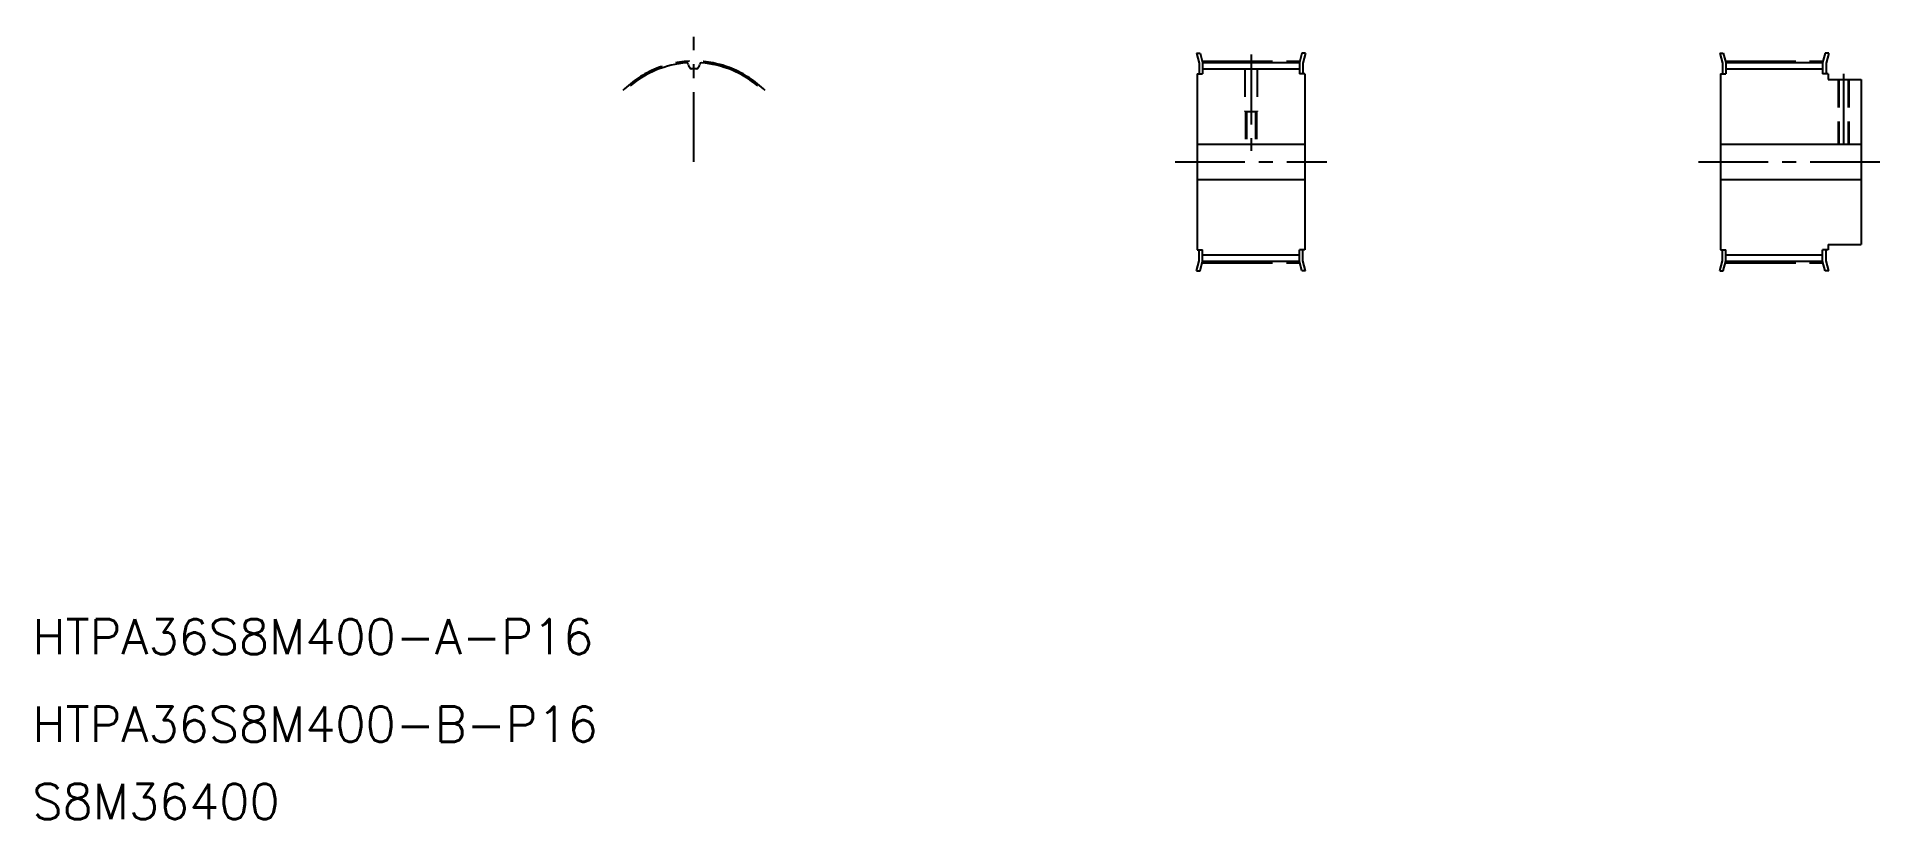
# Model space of a CAD drawing. Extents: x 52 to 892, y 50 to 406.
import ezdxf

# ---------------------------------------------------------------- set-up
doc = ezdxf.new("R2010")
doc.units = 0
doc.linetypes.add('CENTER', pattern=[50.8, 31.75, -6.35, 6.35, -6.35])
doc.linetypes.add('DASHED', pattern=[19.05, 12.7, -6.35])
doc.layers.get('0').update_dxf_attribs({"linetype": 'CONTINUOUS'})
doc.layers.add('CENTER', color=1, linetype='CENTER')
doc.styles.get("Standard").update_dxf_attribs({"font": 'txt', "bigfont": 'BIGFONT'})

msp = doc.modelspace()

# ---------------------------------------------------------------- linework, layer by layer
at = {"color": 7, "linetype": 'CONTINUOUS'}
for p, q in [((579.48, 398.44), (580.7, 393.88)), ((579.48, 398.44), (581.14, 398.44)), ((581.14, 398.44), (582.3, 394.09)), ((627.47, 398.44), (626.3, 394.09)), ((629.12, 398.44), (627.47, 398.44)), ((629.12, 398.44), (627.9, 393.88)), ((817.48, 398.44), (819.14, 398.44)), ((817.48, 398.44), (818.7, 393.88)), ((819.14, 398.44), (820.3, 394.09)), ((865.47, 398.44), (864.3, 394.09)), ((867.12, 398.44), (865.47, 398.44)), ((867.12, 398.44), (865.9, 393.88)), ((579.8, 388.94), (579.8, 308.94)), ((579.8, 388.94), (582.3, 388.94)), ((580.7, 393.88), (580.7, 388.94)), ((582.3, 394.09), (626.3, 394.09)), ((582.3, 394.09), (582.3, 388.94)), ((582.3, 391.26), (626.3, 391.26)), ((626.3, 394.09), (626.3, 388.94)), ((628.8, 388.94), (626.3, 388.94)), ((627.9, 393.88), (627.9, 388.94)), ((628.8, 388.94), (628.8, 308.94)), ((817.8, 388.94), (817.8, 308.94)), ((817.8, 388.94), (820.3, 388.94)), ((818.7, 393.88), (818.7, 388.94)), ((820.3, 394.09), (864.3, 394.09)), ((820.3, 394.09), (820.3, 388.94)), ((820.3, 391.26), (864.3, 391.26)), ((864.3, 394.09), (864.3, 388.94)), ((866.8, 388.94), (864.3, 388.94)), ((865.9, 393.88), (865.9, 388.94)), ((866.8, 388.94), (866.8, 386.44)), ((866.8, 386.44), (881.8, 386.44)), ((881.8, 386.44), (881.8, 311.44)), ((817.8, 368.94), (817.8, 368.94)), ((579.8, 356.94), (628.8, 356.94)), ((817.8, 356.94), (881.8, 356.94)), ((817.8, 348.94), (817.8, 348.94)), ((579.8, 340.94), (628.8, 340.94)), ((817.8, 340.94), (881.8, 340.94)), ((866.8, 311.44), (881.8, 311.44)), ((866.8, 311.44), (866.8, 308.94)), ((579.48, 299.44), (580.7, 304)), ((579.8, 308.94), (582.3, 308.94)), ((580.7, 304), (580.7, 308.94)), ((581.14, 299.44), (582.3, 303.79)), ((582.3, 303.79), (582.3, 308.94)), ((582.3, 306.62), (626.3, 306.62)), ((582.3, 303.79), (626.3, 303.79)), ((628.8, 308.94), (626.3, 308.94)), ((626.3, 303.79), (626.3, 308.94)), ((627.47, 299.44), (626.3, 303.79)), ((627.9, 304), (627.9, 308.94)), ((629.12, 299.44), (627.9, 304)), ((817.48, 299.44), (818.7, 304)), ((817.8, 308.94), (820.3, 308.94)), ((818.7, 304), (818.7, 308.94)), ((819.14, 299.44), (820.3, 303.79)), ((820.3, 303.79), (820.3, 308.94)), ((820.3, 306.62), (864.3, 306.62)), ((820.3, 303.79), (864.3, 303.79)), ((864.3, 303.79), (864.3, 308.94)), ((866.8, 308.94), (864.3, 308.94)), ((865.47, 299.44), (864.3, 303.79)), ((865.9, 304), (865.9, 308.94)), ((867.12, 299.44), (865.9, 304)), ((579.48, 299.44), (581.14, 299.44)), ((629.12, 299.44), (627.47, 299.44)), ((817.48, 299.44), (819.14, 299.44)), ((867.12, 299.44), (865.47, 299.44))]:
    msp.add_line(p, q, dxfattribs=at)
at = {"color": 3, "linetype": 'DASHED'}
for p, q in [((601.55, 391.26), (601.55, 371.94)), ((607.05, 391.26), (607.05, 371.94)), ((871.3, 386.44), (871.3, 356.94)), ((871.73, 386.44), (871.73, 356.94)), ((875.87, 386.44), (875.87, 356.94)), ((876.3, 386.44), (876.3, 356.94)), ((601.55, 371.94), (607.05, 371.94)), ((601.8, 371.94), (601.8, 356.94)), ((602.23, 371.94), (602.23, 356.94)), ((606.37, 371.94), (606.37, 356.94)), ((606.8, 371.94), (606.8, 356.94))]:
    msp.add_line(p, q, dxfattribs=at)
at = {"color": 7, "linetype": 'CONTINUOUS'}
for centre, radius, start, end in [((350.93, 348.94), 45.15, 94.31898, 130), ((347.59, 393.21), 0.75, 14.28486, 94.31898), ((353.45, 394.7), 5.3, 194.28486, 218.74323), ((349.63, 391.64), 0.4, 218.74323, 271.74722), ((350.93, 348.94), 42.32, 90, 91.74722), ((350.93, 348.94), 42.32, 88.25278, 90), ((352.23, 391.64), 0.4, 268.25278, 321.25677), ((348.41, 394.7), 5.3, 321.25677, 345.71514), ((354.27, 393.21), 0.75, 85.68102, 165.71514), ((350.93, 348.94), 45.15, 50, 85.68102)]:
    msp.add_arc(centre, radius, start, end, dxfattribs=at)
at = {"layer": 'CENTER', "color": 1, "linetype": 'CENTER'}
for p, q in [((350.93, 348.94), (350.93, 405.79)), ((582.3, 394.77), (626.3, 394.77)), ((604.3, 397.77), (604.3, 353.94)), ((820.3, 394.77), (864.3, 394.77)), ((873.8, 388.94), (873.8, 354.44)), ((569.8, 348.94), (638.8, 348.94)), ((807.8, 348.94), (891.8, 348.94)), ((582.3, 303.1), (626.3, 303.1)), ((820.3, 303.1), (864.3, 303.1))]:
    msp.add_line(p, q, dxfattribs=at)
msp.add_arc((350.93, 348.94), 45.83, 45, 135, dxfattribs=at)

# ---------------------------------------------------------------- texts
at = {"color": 7, "linetype": 'CONTINUOUS'}
for s, p in [('HTPA36S8M400-A-P16', (50, 125)), ('HTPA36S8M400-B-P16', (50, 85.15)), ('S8M36400', (50, 50))]:
    msp.add_text(s, height=16, dxfattribs=at).set_placement(p)

doc.saveas('drawing.dxf')
